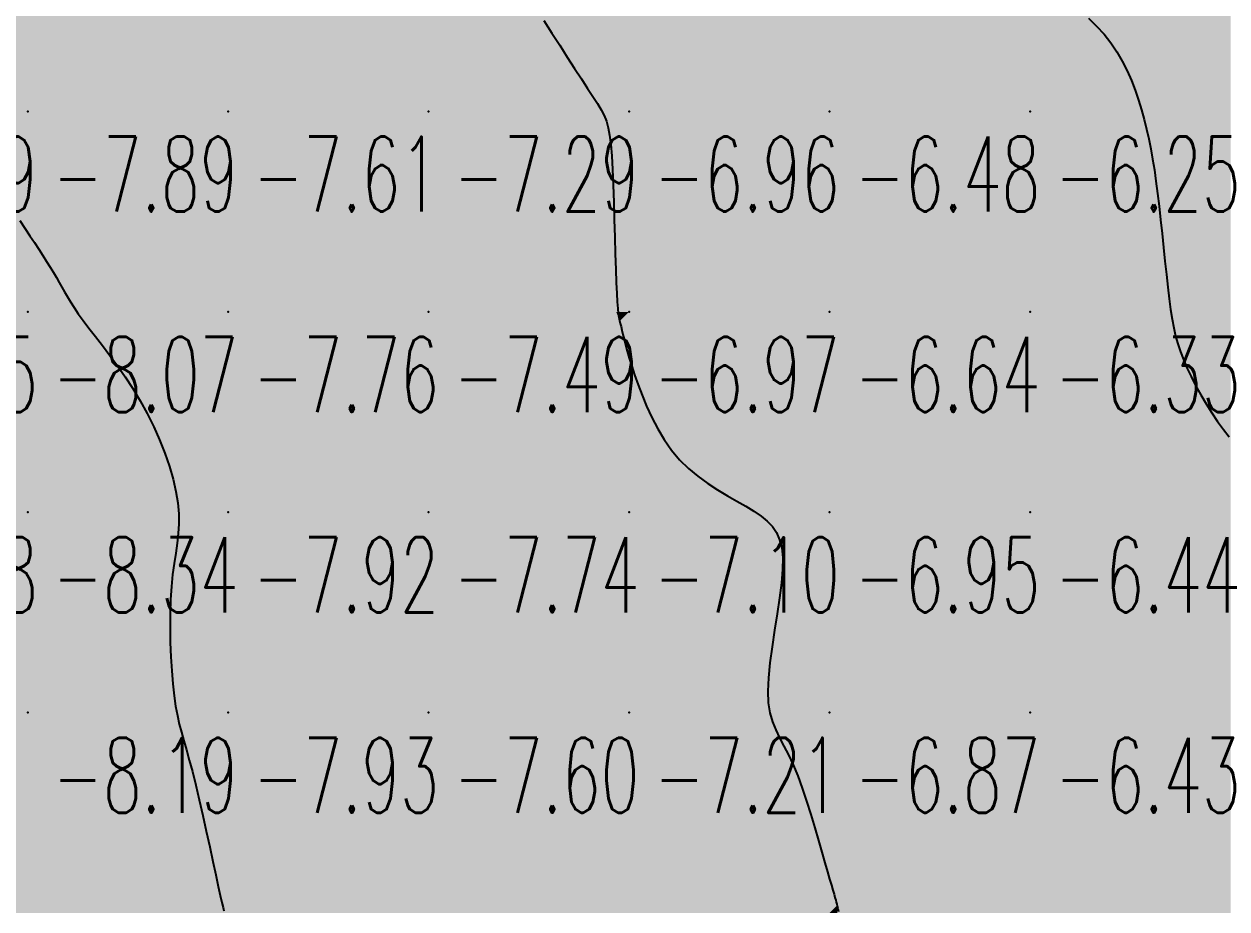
# Model space of a CAD drawing. Header units: millimetres. Extents: x 88261 to 90953, y 390274 to 392322.
# Drawn here: x 90190.1 to 90250.1, y 391077.4 to 391121.6 of the extents above; entities that cross this region are included whole.
import ezdxf
from ezdxf.enums import TextEntityAlignment as Align

# ---------------------------------------------------------------- set-up
doc = ezdxf.new("R2010")
doc.units = ezdxf.units.MM
doc.header["$LTSCALE"] = 25
for name, color, linetype in [('CN_03_00', 7, 'Continuous'), ('COTEAlt', 7, 'Continuous'), ('TN_COLORIAGE', 7, 'Continuous')]:
    doc.layers.add(name, color=color, linetype=linetype)
doc.styles.add('Simplex 1.0', font='Simplex.shx', dxfattribs={"width": 0.99, "height": 2.5})
doc.styles.get("Standard").update_dxf_attribs({"font": 'times.ttf'})

# ---------------------------------------------------------------- blocks, each defined once
blk = doc.blocks.new('COTE')
at = {"color": 0}
blk.add_point((0, 0), dxfattribs=at)
at = {"layer": 'COTEAlt'}
blk.add_attdef('ALT', text='', height=3.75, dxfattribs=at).set_placement((1.25, -1.25), align=Align.TOP_LEFT)

msp = doc.modelspace()

# ---------------------------------------------------------------- linework, layer by layer
at = {"layer": 'CN_03_00', "flags": 128}
for points, elevation in [([(90216, 391121.779), (90216.395, 391121.154), (90216.786, 391120.54), (90217.167, 391119.947), (90217.53, 391119.384), (90217.868, 391118.863), (90218.175, 391118.391), (90218.442, 391117.979), (90218.666, 391117.631), (90218.85, 391117.326), (90218.998, 391117.042), (90219.115, 391116.751), (90219.207, 391116.43), (90219.278, 391116.053), (90219.334, 391115.595), (90219.379, 391115.031), (90219.418, 391114.346), (90219.453, 391113.564), (90219.484, 391112.718), (90219.511, 391111.841), (90219.537, 391110.967), (90219.561, 391110.129), (90219.584, 391109.361), (90219.606, 391108.697), (90219.63, 391108.16), (90219.654, 391107.739), (90219.68, 391107.413), (90219.708, 391107.163), (90219.738, 391106.968), (90219.77, 391106.806), (90219.806, 391106.658), (90219.845, 391106.504), (90219.888, 391106.325), (90219.937, 391106.116), (90219.996, 391105.874), (90220.066, 391105.598), (90220.151, 391105.284), (90220.254, 391104.929), (90220.377, 391104.531), (90220.523, 391104.088), (90220.695, 391103.6), (90220.894, 391103.075), (90221.122, 391102.527), (90221.382, 391101.967), (90221.674, 391101.409), (90222.002, 391100.863), (90222.366, 391100.342), (90222.769, 391099.86), (90223.21, 391099.423), (90223.68, 391099.031), (90224.168, 391098.678), (90224.662, 391098.357), (90225.151, 391098.064), (90225.624, 391097.792), (90226.07, 391097.537), (90226.476, 391097.292), (90226.835, 391097.051), (90227.143, 391096.801), (90227.399, 391096.53), (90227.605, 391096.224), (90227.758, 391095.87), (90227.86, 391095.455), (90227.908, 391094.966), (90227.904, 391094.389), (90227.849, 391093.718), (90227.754, 391092.971), (90227.635, 391092.174), (90227.505, 391091.351), (90227.379, 391090.528), (90227.271, 391089.73), (90227.194, 391088.982), (90227.165, 391088.31), (90227.192, 391087.73), (90227.272, 391087.228), (90227.397, 391086.783), (90227.56, 391086.372), (90227.752, 391085.974), (90227.965, 391085.567), (90228.192, 391085.13), (90228.425, 391084.639), (90228.657, 391084.08), (90228.884, 391083.467), (90229.105, 391082.818), (90229.316, 391082.154), (90229.515, 391081.495), (90229.699, 391080.861), (90229.867, 391080.27), (90230.016, 391079.745), (90230.143, 391079.298), (90230.25, 391078.927), (90230.339, 391078.622), (90230.413, 391078.374), (90230.472, 391078.174), (90230.518, 391078.014), (90230.555, 391077.884), (90230.582, 391077.776), (90230.604, 391077.68), (90230.626, 391077.581), (90230.652, 391077.465), (90230.688, 391077.317)], -7), ([(90243.156, 391121.889), (90243.561, 391121.503), (90243.937, 391121.094), (90244.275, 391120.663), (90244.578, 391120.213), (90244.848, 391119.747), (90245.088, 391119.269), (90245.301, 391118.784), (90245.49, 391118.294), (90245.658, 391117.804), (90245.808, 391117.318), (90245.942, 391116.837), (90246.063, 391116.358), (90246.173, 391115.873), (90246.272, 391115.377), (90246.363, 391114.863), (90246.448, 391114.326), (90246.529, 391113.758), (90246.606, 391113.153), (90246.681, 391112.509), (90246.756, 391111.834), (90246.83, 391111.143), (90246.902, 391110.448), (90246.974, 391109.762), (90247.046, 391109.097), (90247.117, 391108.467), (90247.187, 391107.884), (90247.258, 391107.358), (90247.333, 391106.881), (90247.415, 391106.443), (90247.508, 391106.033), (90247.617, 391105.639), (90247.744, 391105.25), (90247.894, 391104.857), (90248.071, 391104.447), (90248.277, 391104.013), (90248.508, 391103.561), (90248.761, 391103.101), (90249.03, 391102.642), (90249.311, 391102.193), (90249.599, 391101.764), (90249.89, 391101.364), (90250.179, 391101.003)], -6), ([(90189.86, 391111.795), (90190.113, 391111.409), (90190.355, 391111.041), (90190.583, 391110.693), (90190.799, 391110.362), (90191.002, 391110.049), (90191.192, 391109.752), (90191.369, 391109.47), (90191.532, 391109.203), (90191.683, 391108.949), (90191.821, 391108.707), (90191.953, 391108.471), (90192.087, 391108.234), (90192.228, 391107.99), (90192.385, 391107.732), (90192.564, 391107.453), (90192.773, 391107.148), (90193.019, 391106.808), (90193.306, 391106.429), (90193.628, 391106.012), (90193.979, 391105.558), (90194.349, 391105.069), (90194.73, 391104.546), (90195.115, 391103.992), (90195.496, 391103.409), (90195.863, 391102.797), (90196.211, 391102.16), (90196.534, 391101.506), (90196.828, 391100.844), (90197.091, 391100.181), (90197.317, 391099.527), (90197.503, 391098.89), (90197.645, 391098.279), (90197.739, 391097.703), (90197.785, 391097.167), (90197.787, 391096.662), (90197.757, 391096.173), (90197.702, 391095.69), (90197.631, 391095.197), (90197.555, 391094.683), (90197.481, 391094.134), (90197.42, 391093.537), (90197.377, 391092.885), (90197.354, 391092.189), (90197.35, 391091.467), (90197.362, 391090.736), (90197.39, 391090.015), (90197.432, 391089.32), (90197.486, 391088.668), (90197.552, 391088.077), (90197.628, 391087.559), (90197.714, 391087.097), (90197.811, 391086.67), (90197.918, 391086.257), (90198.037, 391085.834), (90198.167, 391085.38), (90198.31, 391084.874), (90198.464, 391084.294), (90198.63, 391083.625), (90198.804, 391082.888), (90198.982, 391082.11), (90199.158, 391081.318), (90199.327, 391080.54), (90199.487, 391079.804), (90199.631, 391079.137), (90199.755, 391078.566), (90199.855, 391078.113), (90199.935, 391077.769), (90199.995, 391077.517), (90200.041, 391077.341)], -8)]:
    msp.add_lwpolyline(points, dxfattribs=dict(at, elevation=elevation))
at = {"layer": 'TN_COLORIAGE', "color": 161}
for points in [[(90186.621, 391117.239, -7.774), (90184.872, 391121.863, -7.774), (90190.249, 391117.239, -7.774), (90190.249, 391127.239, -7.774)], [(90190.249, 391117.239, -7.598), (90200.249, 391117.239, -7.598), (90200.249, 391127.239, -7.598)], [(90190.249, 391127.239, -7.598), (90190.249, 391117.239, -7.598), (90200.249, 391127.239, -7.598)], [(90200.249, 391117.239, -7.085), (90210.249, 391117.239, -7.085), (90210.249, 391127.239, -7.085)], [(90200.249, 391127.239, -7.085), (90200.249, 391117.239, -7.085), (90210.249, 391127.239, -7.085)], [(90210.249, 391117.239, -7), (90215.499, 391122.49, -7), (90210.249, 391127.239, -7), (90212.718, 391127.239, -7)], [(90215.499, 391122.49, -7.287), (90218.93, 391117.239, -7.287), (90210.249, 391117.239, -7.287)], [(90186.621, 391117.239, -7.889), (90187.861, 391114.852, -7.889), (90190.249, 391117.239, -7.889)], [(90190.249, 391111.197, -7.889), (90187.861, 391114.852, -7.889), (90190.249, 391117.239, -7.889)], [(90190.249, 391111.197, -7.612), (90191.824, 391108.815, -7.612), (90190.249, 391117.239, -7.612), (90200.249, 391117.239, -7.612)], [(90192.551, 391107.239, -7.612), (90191.824, 391108.815, -7.612), (90200.249, 391107.239, -7.612), (90200.249, 391117.239, -7.612)], [(90200.249, 391107.239, -7.287), (90210.249, 391107.239, -7.287), (90210.249, 391117.239, -7.287)], [(90200.249, 391117.239, -7.287), (90200.249, 391107.239, -7.287), (90210.249, 391117.239, -7.287)], [(90210.249, 391107.239, -7), (90219.436, 391116.427, -7), (90210.249, 391117.239, -7), (90218.93, 391117.239, -7)], [(90219.436, 391116.427, -7.493), (90219.599, 391107.239, -7.493), (90210.249, 391107.239, -7.493)], [(90192.551, 391107.239, -7.757), (90196.085, 391103.076, -7.757), (90200.249, 391107.239, -7.757)], [(90198.289, 391097.239, -7.757), (90196.085, 391103.076, -7.757), (90200.249, 391097.239, -7.757), (90200.249, 391107.239, -7.757)], [(90200.249, 391097.239, -7.493), (90210.249, 391097.239, -7.493), (90210.249, 391107.239, -7.493)], [(90200.249, 391107.239, -7.493), (90200.249, 391097.239, -7.493), (90210.249, 391107.239, -7.493)], [(90210.249, 391097.239, -7), (90219.805, 391106.796, -7), (90210.249, 391107.239, -7), (90219.599, 391107.239, -7)], [(90210.249, 391097.239, -7), (90219.805, 391106.796, -7), (90220.249, 391097.239, -7), (90220.249, 391104.601, -7)], [(90222.338, 391099.329, -7.095), (90220.249, 391104.601, -7.095), (90220.249, 391097.239, -7.095)], [(90222.338, 391099.329, -7.095), (90227.012, 391097.239, -7.095), (90220.249, 391097.239, -7.095)], [(90197.446, 391087.239, -7.917), (90197.196, 391094.186, -7.917), (90200.249, 391087.239, -7.917), (90200.249, 391097.239, -7.917)], [(90197.196, 391094.186, -7.917), (90198.289, 391097.239, -7.917), (90200.249, 391097.239, -7.917)], [(90200.249, 391087.239, -7.736), (90210.249, 391087.239, -7.736), (90210.249, 391097.239, -7.736)], [(90200.249, 391097.239, -7.736), (90200.249, 391087.239, -7.736), (90210.249, 391097.239, -7.736)], [(90210.249, 391087.239, -7.095), (90220.249, 391087.239, -7.095), (90220.249, 391097.239, -7.095)], [(90210.249, 391097.239, -7.095), (90210.249, 391087.239, -7.095), (90220.249, 391097.239, -7.095)], [(90220.249, 391087.239, -7), (90228.474, 391095.464, -7), (90220.249, 391097.239, -7), (90227.012, 391097.239, -7)], [(90226.517, 391087.239, -7.212), (90228.474, 391095.464, -7.212), (90220.249, 391087.239, -7.212)], [(90197.446, 391087.239, -7.926), (90198.33, 391085.321, -7.926), (90200.249, 391087.239, -7.926)], [(90200.017, 391077.239, -7.926), (90198.33, 391085.321, -7.926), (90200.249, 391077.239, -7.926), (90200.249, 391087.239, -7.926)], [(90200.249, 391077.239, -7.603), (90210.249, 391077.239, -7.603), (90210.249, 391087.239, -7.603)], [(90200.249, 391087.239, -7.603), (90200.249, 391077.239, -7.603), (90210.249, 391087.239, -7.603)], [(90210.249, 391077.239, -7.212), (90220.249, 391077.239, -7.212), (90220.249, 391087.239, -7.212)], [(90210.249, 391087.239, -7.212), (90210.249, 391077.239, -7.212), (90220.249, 391087.239, -7.212)], [(90220.249, 391077.239, -7), (90228.446, 391085.437, -7), (90220.249, 391087.239, -7), (90226.517, 391087.239, -7)], [(90220.249, 391077.239, -7), (90228.446, 391085.437, -7), (90230.249, 391077.239, -7), (90230.249, 391078.847, -7)], [(90230.652, 391077.643, -7.024), (90230.249, 391078.847, -7.024), (90230.249, 391077.239, -7.024)], [(90230.638, 391077.239, -7.024), (90230.652, 391077.643, -7.024), (90230.249, 391077.239, -7.024)]]:
    msp.add_solid(points, dxfattribs=at)
at = {"layer": 'TN_COLORIAGE', "color": 151}
for points in [[(90218.93, 391117.239, -6.741), (90215.499, 391122.49, -6.741), (90220.249, 391117.239, -6.741), (90220.249, 391127.239, -6.741)], [(90220.249, 391117.239, -6.179), (90230.249, 391117.239, -6.179), (90230.249, 391127.239, -6.179)], [(90220.249, 391127.239, -6.179), (90220.249, 391117.239, -6.179), (90230.249, 391127.239, -6.179)], [(90230.249, 391117.239, -6), (90238.194, 391125.184, -6), (90230.249, 391127.239, -6), (90236.153, 391127.239, -6)], [(90230.249, 391117.239, -6), (90238.194, 391125.184, -6), (90240.249, 391117.239, -6), (90240.249, 391123.963, -6)], [(90244.35, 391121.341, -6.255), (90240.249, 391123.963, -6.255), (90240.249, 391117.239, -6.255)], [(90244.35, 391121.341, -6.255), (90245.969, 391117.239, -6.255), (90240.249, 391117.239, -6.255)], [(90218.93, 391117.239, -6.956), (90219.436, 391116.427, -6.956), (90220.249, 391117.239, -6.956)], [(90219.599, 391107.239, -6.956), (90219.436, 391116.427, -6.956), (90220.249, 391107.239, -6.956), (90220.249, 391117.239, -6.956)], [(90220.249, 391107.239, -6.48), (90230.249, 391107.239, -6.48), (90230.249, 391117.239, -6.48)], [(90220.249, 391117.239, -6.48), (90220.249, 391107.239, -6.48), (90230.249, 391117.239, -6.48)], [(90230.249, 391107.239, -6.255), (90240.249, 391107.239, -6.255), (90240.249, 391117.239, -6.255)], [(90230.249, 391117.239, -6.255), (90230.249, 391107.239, -6.255), (90240.249, 391117.239, -6.255)], [(90240.249, 391107.239, -6), (90246.619, 391113.61, -6), (90240.249, 391117.239, -6), (90245.969, 391117.239, -6)], [(90246.619, 391113.61, -6.335), (90247.189, 391107.239, -6.335), (90240.249, 391107.239, -6.335)], [(90219.599, 391107.239, -6.966), (90219.805, 391106.796, -6.966), (90220.249, 391107.239, -6.966)], [(90220.249, 391104.601, -6.966), (90219.805, 391106.796, -6.966), (90220.249, 391107.239, -6.966)], [(90220.249, 391104.601, -6.639), (90222.338, 391099.329, -6.639), (90220.249, 391107.239, -6.639), (90230.249, 391107.239, -6.639)], [(90227.012, 391097.239, -6.639), (90222.338, 391099.329, -6.639), (90230.249, 391097.239, -6.639), (90230.249, 391107.239, -6.639)], [(90230.249, 391097.239, -6.335), (90240.249, 391097.239, -6.335), (90240.249, 391107.239, -6.335)], [(90230.249, 391107.239, -6.335), (90230.249, 391097.239, -6.335), (90240.249, 391107.239, -6.335)], [(90240.249, 391097.239, -6), (90247.747, 391104.738, -6), (90240.249, 391107.239, -6), (90247.189, 391107.239, -6)], [(90240.249, 391097.239, -6), (90247.747, 391104.738, -6), (90250.249, 391097.239, -6), (90250.249, 391100.491, -6)], [(90228.474, 391095.464, -6.874), (90226.517, 391087.239, -6.874), (90230.249, 391097.239, -6.874), (90230.249, 391087.239, -6.874)], [(90227.012, 391097.239, -6.954), (90228.474, 391095.464, -6.954), (90230.249, 391097.239, -6.954)], [(90230.249, 391087.239, -6.442), (90240.249, 391087.239, -6.442), (90240.249, 391097.239, -6.442)], [(90230.249, 391097.239, -6.442), (90230.249, 391087.239, -6.442), (90240.249, 391097.239, -6.442)], [(90240.249, 391087.239, -6.071), (90250.249, 391087.239, -6.071), (90250.249, 391097.239, -6.071)], [(90240.249, 391097.239, -6.071), (90240.249, 391087.239, -6.071), (90250.249, 391097.239, -6.071)], [(90226.517, 391087.239, -6.874), (90228.446, 391085.437, -6.874), (90230.249, 391087.239, -6.874)], [(90230.249, 391078.847, -6.874), (90228.446, 391085.437, -6.874), (90230.249, 391087.239, -6.874)], [(90230.249, 391078.847, -6.426), (90230.652, 391077.643, -6.426), (90230.249, 391087.239, -6.426), (90240.249, 391087.239, -6.426)], [(90230.652, 391077.643, -6.403), (90230.638, 391077.239, -6.403), (90240.249, 391087.239, -6.403), (90240.249, 391077.239, -6.403)], [(90240.249, 391077.239, -6.153), (90250.249, 391077.239, -6.153), (90250.249, 391087.239, -6.153)], [(90240.249, 391087.239, -6.153), (90240.249, 391077.239, -6.153), (90250.249, 391087.239, -6.153)]]:
    msp.add_solid(points, dxfattribs=at)
at = {"layer": 'TN_COLORIAGE', "color": 141}
for points in [[(90240.249, 391123.963, -5.634), (90244.35, 391121.341, -5.634), (90240.249, 391127.239, -5.634), (90250.249, 391127.239, -5.634)], [(90245.969, 391117.239, -5.634), (90244.35, 391121.341, -5.634), (90250.249, 391117.239, -5.634), (90250.249, 391127.239, -5.634)], [(90245.969, 391117.239, -5.809), (90246.619, 391113.61, -5.809), (90250.249, 391117.239, -5.809)], [(90247.189, 391107.239, -5.809), (90246.619, 391113.61, -5.809), (90250.249, 391107.239, -5.809), (90250.249, 391117.239, -5.809)], [(90247.189, 391107.239, -5.852), (90247.747, 391104.738, -5.852), (90250.249, 391107.239, -5.852)], [(90250.249, 391100.491, -5.852), (90247.747, 391104.738, -5.852), (90250.249, 391107.239, -5.852)]]:
    msp.add_solid(points, dxfattribs=at)
at = {"layer": 'TN_COLORIAGE', "color": 171}
for points in [[(90180.249, 391107.239, -8), (90187.861, 391114.852, -8), (90190.249, 391107.239, -8), (90190.249, 391111.197, -8)], [(90191.824, 391108.815, -8.073), (90190.249, 391111.197, -8.073), (90190.249, 391107.239, -8.073)], [(90191.824, 391108.815, -8.073), (90192.551, 391107.239, -8.073), (90190.249, 391107.239, -8.073)], [(90180.249, 391097.239, -8.073), (90190.249, 391097.239, -8.073), (90190.249, 391107.239, -8.073)], [(90180.249, 391107.239, -8.073), (90180.249, 391097.239, -8.073), (90190.249, 391107.239, -8.073)], [(90190.249, 391097.239, -8), (90196.085, 391103.076, -8), (90190.249, 391107.239, -8), (90192.551, 391107.239, -8)], [(90196.085, 391103.076, -8.34), (90198.289, 391097.239, -8.34), (90190.249, 391097.239, -8.34)], [(90180.249, 391087.239, -8.34), (90190.249, 391087.239, -8.34), (90190.249, 391097.239, -8.34)], [(90180.249, 391097.239, -8.34), (90180.249, 391087.239, -8.34), (90190.249, 391097.239, -8.34)], [(90190.249, 391097.239, -8), (90198.289, 391097.239, -8), (90190.249, 391087.239, -8), (90197.196, 391094.186, -8)], [(90197.196, 391094.186, -8.189), (90197.446, 391087.239, -8.189), (90190.249, 391087.239, -8.189)], [(90180.249, 391077.239, -8.189), (90190.249, 391077.239, -8.189), (90190.249, 391087.239, -8.189)], [(90180.249, 391087.239, -8.189), (90180.249, 391077.239, -8.189), (90190.249, 391087.239, -8.189)], [(90190.249, 391077.239, -8), (90198.33, 391085.321, -8), (90190.249, 391087.239, -8), (90197.446, 391087.239, -8)], [(90198.33, 391085.321, -8.31), (90200.017, 391077.239, -8.31), (90190.249, 391077.239, -8.31)]]:
    msp.add_solid(points, dxfattribs=at)

# ---------------------------------------------------------------- block references
at = {"layer": 'COTEAlt'}
ref = msp.add_blockref('COTE', (90180.249, 391117.239), dxfattribs=at)
ref.add_attrib('ALT', '-8.19', dxfattribs={"height": 3.75, "style": 'Simplex 1.0', "width": 0.6}).set_placement((90181.499, 391115.989), align=Align.TOP_LEFT)
ref = msp.add_blockref('COTE', (90190.249, 391117.239), dxfattribs=at)
ref.add_attrib('ALT', '-7.89', dxfattribs={"height": 3.75, "style": 'Simplex 1.0', "width": 0.6}).set_placement((90191.499, 391115.989), align=Align.TOP_LEFT)
ref = msp.add_blockref('COTE', (90200.249, 391117.239), dxfattribs=at)
ref.add_attrib('ALT', '-7.61', dxfattribs={"height": 3.75, "style": 'Simplex 1.0', "width": 0.6}).set_placement((90201.499, 391115.989), align=Align.TOP_LEFT)
ref = msp.add_blockref('COTE', (90210.249, 391117.239), dxfattribs=at)
ref.add_attrib('ALT', '-7.29', dxfattribs={"height": 3.75, "style": 'Simplex 1.0', "width": 0.6}).set_placement((90211.499, 391115.989), align=Align.TOP_LEFT)
ref = msp.add_blockref('COTE', (90220.249, 391117.239), dxfattribs=at)
ref.add_attrib('ALT', '-6.96', dxfattribs={"height": 3.75, "style": 'Simplex 1.0', "width": 0.6}).set_placement((90221.499, 391115.989), align=Align.TOP_LEFT)
ref = msp.add_blockref('COTE', (90230.249, 391117.239), dxfattribs=at)
ref.add_attrib('ALT', '-6.48', dxfattribs={"height": 3.75, "style": 'Simplex 1.0', "width": 0.6}).set_placement((90231.499, 391115.989), align=Align.TOP_LEFT)
ref = msp.add_blockref('COTE', (90240.249, 391117.239), dxfattribs=at)
ref.add_attrib('ALT', '-6.25', dxfattribs={"height": 3.75, "style": 'Simplex 1.0', "width": 0.6}).set_placement((90241.499, 391115.989), align=Align.TOP_LEFT)
ref = msp.add_blockref('COTE', (90180.249, 391107.239), dxfattribs=at)
ref.add_attrib('ALT', '-8.35', dxfattribs={"height": 3.75, "style": 'Simplex 1.0', "width": 0.6}).set_placement((90181.499, 391105.989), align=Align.TOP_LEFT)
ref = msp.add_blockref('COTE', (90190.249, 391107.239), dxfattribs=at)
ref.add_attrib('ALT', '-8.07', dxfattribs={"height": 3.75, "style": 'Simplex 1.0', "width": 0.6}).set_placement((90191.499, 391105.989), align=Align.TOP_LEFT)
ref = msp.add_blockref('COTE', (90200.249, 391107.239), dxfattribs=at)
ref.add_attrib('ALT', '-7.76', dxfattribs={"height": 3.75, "style": 'Simplex 1.0', "width": 0.6}).set_placement((90201.499, 391105.989), align=Align.TOP_LEFT)
ref = msp.add_blockref('COTE', (90210.249, 391107.239), dxfattribs=at)
ref.add_attrib('ALT', '-7.49', dxfattribs={"height": 3.75, "style": 'Simplex 1.0', "width": 0.6}).set_placement((90211.499, 391105.989), align=Align.TOP_LEFT)
ref = msp.add_blockref('COTE', (90220.249, 391107.239), dxfattribs=at)
ref.add_attrib('ALT', '-6.97', dxfattribs={"height": 3.75, "style": 'Simplex 1.0', "width": 0.6}).set_placement((90221.499, 391105.989), align=Align.TOP_LEFT)
ref = msp.add_blockref('COTE', (90230.249, 391107.239), dxfattribs=at)
ref.add_attrib('ALT', '-6.64', dxfattribs={"height": 3.75, "style": 'Simplex 1.0', "width": 0.6}).set_placement((90231.499, 391105.989), align=Align.TOP_LEFT)
ref = msp.add_blockref('COTE', (90240.249, 391107.239), dxfattribs=at)
ref.add_attrib('ALT', '-6.33', dxfattribs={"height": 3.75, "style": 'Simplex 1.0', "width": 0.6}).set_placement((90241.499, 391105.989), align=Align.TOP_LEFT)
ref = msp.add_blockref('COTE', (90180.249, 391097.239), dxfattribs=at)
ref.add_attrib('ALT', '-8.48', dxfattribs={"height": 3.75, "style": 'Simplex 1.0', "width": 0.6}).set_placement((90181.499, 391095.989), align=Align.TOP_LEFT)
ref = msp.add_blockref('COTE', (90190.249, 391097.239), dxfattribs=at)
ref.add_attrib('ALT', '-8.34', dxfattribs={"height": 3.75, "style": 'Simplex 1.0', "width": 0.6}).set_placement((90191.499, 391095.989), align=Align.TOP_LEFT)
ref = msp.add_blockref('COTE', (90200.249, 391097.239), dxfattribs=at)
ref.add_attrib('ALT', '-7.92', dxfattribs={"height": 3.75, "style": 'Simplex 1.0', "width": 0.6}).set_placement((90201.499, 391095.989), align=Align.TOP_LEFT)
ref = msp.add_blockref('COTE', (90210.249, 391097.239), dxfattribs=at)
ref.add_attrib('ALT', '-7.74', dxfattribs={"height": 3.75, "style": 'Simplex 1.0', "width": 0.6}).set_placement((90211.499, 391095.989), align=Align.TOP_LEFT)
ref = msp.add_blockref('COTE', (90220.249, 391097.239), dxfattribs=at)
ref.add_attrib('ALT', '-7.10', dxfattribs={"height": 3.75, "style": 'Simplex 1.0', "width": 0.6}).set_placement((90221.499, 391095.989), align=Align.TOP_LEFT)
ref = msp.add_blockref('COTE', (90230.249, 391097.239), dxfattribs=at)
ref.add_attrib('ALT', '-6.95', dxfattribs={"height": 3.75, "style": 'Simplex 1.0', "width": 0.6}).set_placement((90231.499, 391095.989), align=Align.TOP_LEFT)
ref = msp.add_blockref('COTE', (90240.249, 391097.239), dxfattribs=at)
ref.add_attrib('ALT', '-6.44', dxfattribs={"height": 3.75, "style": 'Simplex 1.0', "width": 0.6}).set_placement((90241.499, 391095.989), align=Align.TOP_LEFT)
ref = msp.add_blockref('COTE', (90190.249, 391087.239), dxfattribs=at)
ref.add_attrib('ALT', '-8.19', dxfattribs={"height": 3.75, "style": 'Simplex 1.0', "width": 0.6}).set_placement((90191.499, 391085.989), align=Align.TOP_LEFT)
ref = msp.add_blockref('COTE', (90200.249, 391087.239), dxfattribs=at)
ref.add_attrib('ALT', '-7.93', dxfattribs={"height": 3.75, "style": 'Simplex 1.0', "width": 0.6}).set_placement((90201.499, 391085.989), align=Align.TOP_LEFT)
ref = msp.add_blockref('COTE', (90210.249, 391087.239), dxfattribs=at)
ref.add_attrib('ALT', '-7.60', dxfattribs={"height": 3.75, "style": 'Simplex 1.0', "width": 0.6}).set_placement((90211.499, 391085.989), align=Align.TOP_LEFT)
ref = msp.add_blockref('COTE', (90220.249, 391087.239), dxfattribs=at)
ref.add_attrib('ALT', '-7.21', dxfattribs={"height": 3.75, "style": 'Simplex 1.0', "width": 0.6}).set_placement((90221.499, 391085.989), align=Align.TOP_LEFT)
ref = msp.add_blockref('COTE', (90230.249, 391087.239), dxfattribs=at)
ref.add_attrib('ALT', '-6.87', dxfattribs={"height": 3.75, "style": 'Simplex 1.0', "width": 0.6}).set_placement((90231.499, 391085.989), align=Align.TOP_LEFT)
ref = msp.add_blockref('COTE', (90240.249, 391087.239), dxfattribs=at)
ref.add_attrib('ALT', '-6.43', dxfattribs={"height": 3.75, "style": 'Simplex 1.0', "width": 0.6}).set_placement((90241.499, 391085.989), align=Align.TOP_LEFT)

doc.saveas('drawing.dxf')
